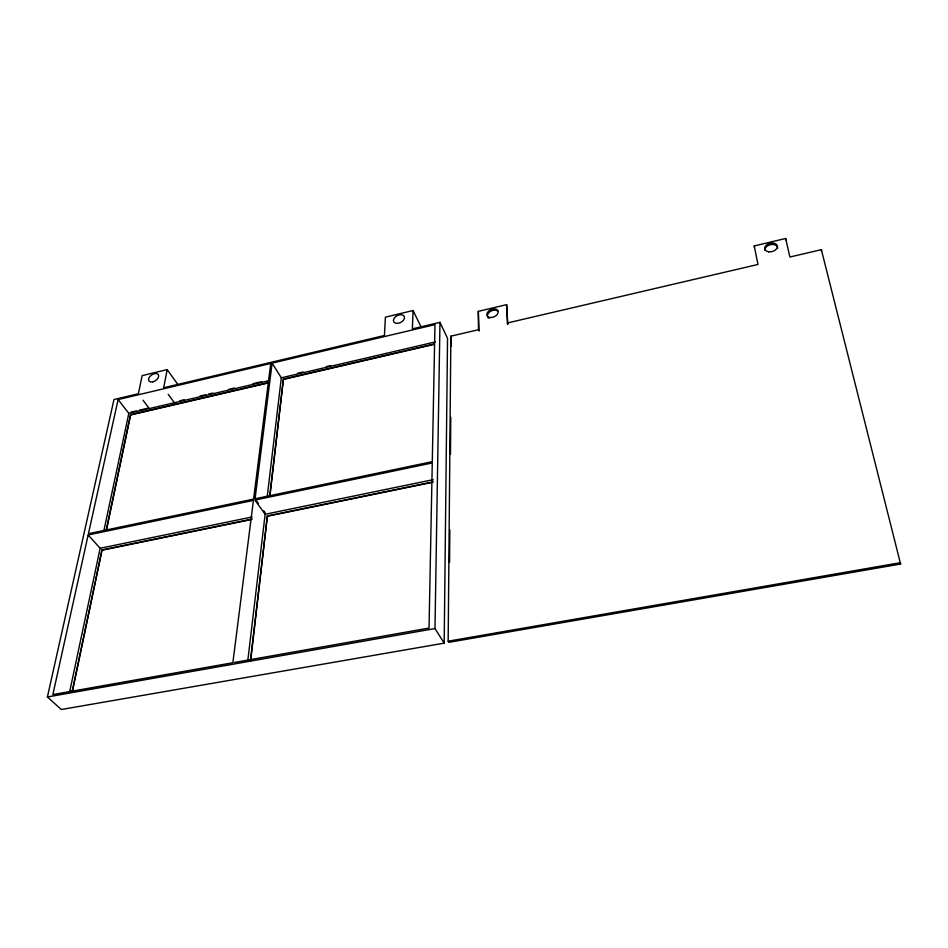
<?xml version="1.0" encoding="UTF-8"?>
<svg xmlns="http://www.w3.org/2000/svg" width="948" height="948" viewBox="0 0 948 948"><rect width="100%" height="100%" fill="white"/><g stroke="black" fill="none" stroke-linecap="round" stroke-linejoin="round"><path stroke-width="1.42" d="M448.167 641.192L900.41 562.685L900.6 564.036L448.878 642.329L448.167 641.192L450.857 336.173L478.479 329.714L478.313 311.359L506.611 304.64L507.678 324.311L506.611 304.64M449.553 562.401L449.826 529.837M450.466 454.353L450.774 417.345M451.378 346.304L450.857 336.173M444.185 643.147L447.539 338.329L439.967 322.356L412.392 328.885L413.032 310.529L385.398 317.165L384.426 335.497L163.672 387.756L167.18 369.601L142.164 375.621L138.384 393.74L113.985 399.511L47.4 696.981L61.324 709.507L444.185 643.147L434.99 628.56L439.967 322.356M250.793 659.713L267.372 515.937L433.449 481.797M269.931 496.029L283.393 379.105L434.243 344.006M247.926 659.559L265.144 514.278L254.905 500.07L432.264 462.956L429.029 628.05L234.5 662.451M267.206 496.847L281.319 377.814L272.112 363.131L434.966 324.619L432.288 461.652L255.059 498.79L272.112 363.131M250.402 660.922L267.372 515.937M269.742 495.757L283.393 379.105M72.486 691.199L102.017 549.923L252.275 519.042M106.46 530.252L130.587 414.667L268.817 382.506M69.512 692.478L100.156 548.264L88.164 534.98L253.424 500.39L232.876 662.735L52.863 694.564L88.164 534.98M103.782 531.2L128.821 413.364L118.121 399.546L270.749 363.451L253.59 499.11L88.437 533.712L118.121 399.546M72.238 690.962L102.017 549.923M106.235 529.991L130.587 414.667M507.144 323.031L758.009 264.456L754.205 245.947L785.655 238.493L789.897 257.015L821.347 249.668L900.6 564.036M130.8 412.202L136.417 410.887M139.238 410.223L147.675 408.256M179.871 400.755L184.173 399.748M199.945 396.074L205.692 394.735M208.56 394.06L212.862 393.065M228.634 389.379L234.369 388.04M253.021 383.691L261.624 381.689M297.471 373.322L303.242 371.983M326.302 366.603L330.627 365.596M128.821 413.364L268.557 380.788M281.319 377.814L435.274 341.932M130.788 414.928L268.995 382.779M283.571 379.39L434.397 344.302M100.156 548.264L252.109 516.968M265.144 514.278L433.236 479.664M102.254 550.172L251.019 519.611M267.573 516.21L432.17 482.39M47.4 696.981L434.99 628.56M143.006 400.222L149.31 408.588M168.223 394.297L174.385 402.734M255.913 499.975L258.472 503.53M263.591 510.64L265.298 513.01M167.18 369.601L177.477 383.987M413.032 310.529L420.817 326.373M478.479 329.714L479.048 330.982L478.313 311.359M754.205 245.947L754.513 247.345M785.655 238.493L785.928 239.915M821.347 249.668L821.584 251.102M765 250.343A6.482 4.29 -14 0 1 771.234 244.525A6.482 4.29 -14 0 1 777.644 248.506M489.109 318.35A5.949 3.982 -23.9 0 1 489.559 311.987A5.949 3.982 -23.9 0 1 497.937 311.228M768.674 251.824A6.494 4.29 -14.1 0 0 777.336 245.947A6.494 4.29 -14.1 0 0 767.074 244.584A6.494 4.29 -14.1 0 0 768.674 251.824M491.147 317.556A5.961 3.982 -23.9 0 0 497.984 310.814A5.961 3.982 -23.9 0 0 488.445 311.217A5.961 3.982 -23.9 0 0 491.147 317.556M152.806 381.843A5.676 3.448 -34 0 0 158.375 374.638A5.676 3.448 -34 0 0 149.677 376.747A5.676 3.448 -34 0 0 152.806 381.843M397.354 323.387A5.913 3.851 -27 0 0 404.358 316.668A5.913 3.851 -27 0 0 395.15 317.047A5.913 3.851 -27 0 0 397.354 323.387"/></g></svg>
